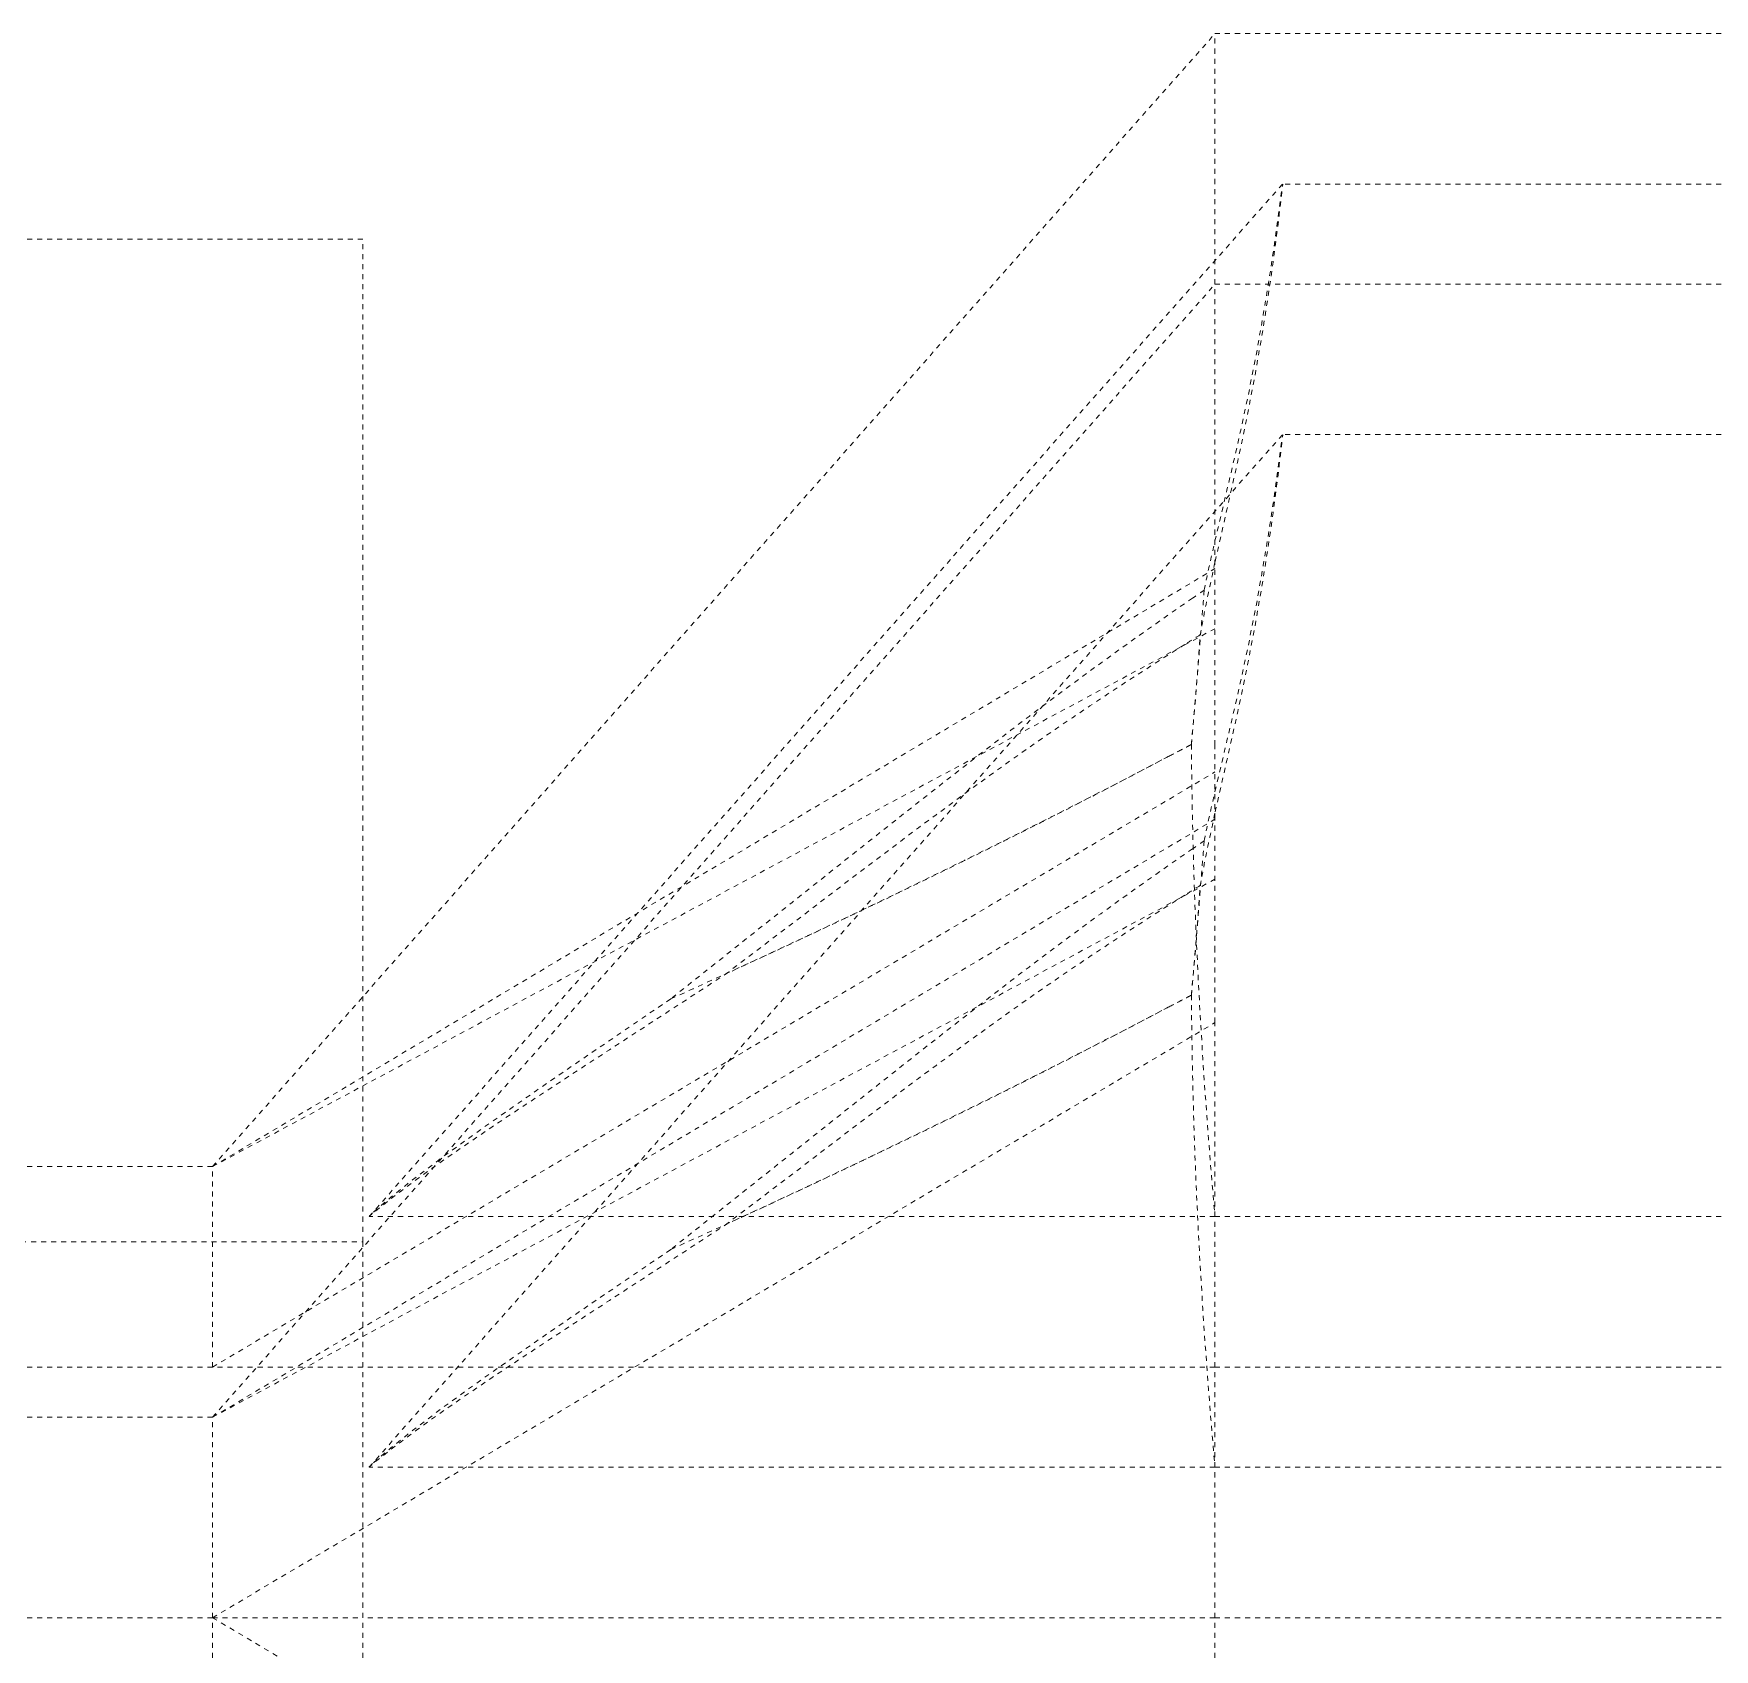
# Model space of a CAD drawing. Header units: millimetres. Extents: x -116965 to 323937, y 291661 to 566926.
# Drawn here: x -18844.45 to -18810.91, y 315162.04 to 315194.28 of the extents above; entities that cross this region are included whole.
import ezdxf

# ---------------------------------------------------------------- set-up
doc = ezdxf.new("R2010")
doc.units = ezdxf.units.MM
doc.linetypes.add('DASHED', pattern=[0.75, 0.5, -0.25])
doc.layers.add('Hidden Edges(Schneider)', color=7, linetype='DASHED', lineweight=18)

msp = doc.modelspace()

# ---------------------------------------------------------------- linework, layer by layer
at = {"layer": 'Hidden Edges(Schneider)', "ltscale": 0.15845}
for p, q in [((-18840.877861, 315171.675477), (-18820.877861, 315194.275477)), ((-18840.877861, 315166.675477), (-18820.877861, 315189.275477))]:
    msp.add_line(p, q, dxfattribs=at)
at = {"layer": 'Hidden Edges(Schneider)', "ltscale": 0.152231}
for p, q in [((-18777.377861, 315194.275477), (-18820.877861, 315194.275477)), ((-18777.377861, 315189.275477), (-18820.877861, 315189.275477)), ((-18777.377861, 315167.675477), (-18820.877861, 315167.675477)), ((-18777.377861, 315162.675477), (-18820.877861, 315162.675477))]:
    msp.add_line(p, q, dxfattribs=at)
at = {"layer": 'Hidden Edges(Schneider)', "ltscale": 0.049204}
for p, q in [((-18820.877861, 315189.275477), (-18820.877861, 315194.275477)), ((-18820.877861, 315157.675477), (-18820.877861, 315162.675477))]:
    msp.add_line(p, q, dxfattribs=at)
at = {"layer": 'Hidden Edges(Schneider)', "ltscale": 0.144412}
for p, q in [((-18837.75488, 315170.677626), (-18819.526723, 315191.275443)), ((-18837.75488, 315165.677626), (-18819.526723, 315186.275443))]:
    msp.add_line(p, q, dxfattribs=at)
at = {"layer": 'Hidden Edges(Schneider)', "ltscale": 0.140503}
for p, q in [((-18779.377861, 315191.275477), (-18819.526666, 315191.275477)), ((-18779.377861, 315186.275477), (-18819.526666, 315186.275477))]:
    msp.add_line(p, q, dxfattribs=at)
at = {"layer": 'Hidden Edges(Schneider)', "ltscale": 0.138396}
for p, q in [((-18837.877861, 315190.175477), (-18969.700191, 315190.175477)), ((-18969.700191, 315170.175477), (-18837.877861, 315170.175477))]:
    msp.add_line(p, q, dxfattribs=at)
at = {"layer": 'Hidden Edges(Schneider)', "ltscale": 0.082567}
msp.add_line((-18837.877861, 315170.175477), (-18837.877861, 315190.175477), dxfattribs=at)
at = {"layer": 'Hidden Edges(Schneider)', "ltscale": 0.069005}
msp.add_line((-18820.877861, 315180.080125), (-18820.877861, 315189.275477), dxfattribs=at)
at = {"layer": 'Hidden Edges(Schneider)', "ltscale": 0.125555}
for p, q in [((-18840.87786, 315171.675477), (-18820.87786, 315183.602227)), ((-18840.87786, 315166.675477), (-18820.87786, 315178.602227))]:
    msp.add_line(p, q, dxfattribs=at)
at = {"layer": 'Hidden Edges(Schneider)', "ltscale": 0.122319}
for p, q in [((-18840.87786, 315171.675477), (-18820.87786, 315182.404986)), ((-18840.87786, 315166.675477), (-18820.87786, 315177.404986))]:
    msp.add_line(p, q, dxfattribs=at)
at = {"layer": 'Hidden Edges(Schneider)'}
for p, q in [((-18821.347573, 315180.094154), (-18821.347587, 315180.096264)), ((-18821.347573, 315175.094154), (-18821.347587, 315175.096264))]:
    msp.add_line(p, q, dxfattribs=at)
at = {"layer": 'Hidden Edges(Schneider)', "ltscale": 0.006218}
msp.add_line((-18820.877861, 315178.602227), (-18820.877861, 315180.080125), dxfattribs=at)
at = {"layer": 'Hidden Edges(Schneider)', "ltscale": 0.12519}
for p, q in [((-18840.87786, 315167.675477), (-18820.87786, 315179.545969)), ((-18840.87786, 315162.675477), (-18820.87786, 315174.545969)), ((-18840.87786, 315162.675478), (-18820.87786, 315150.804986))]:
    msp.add_line(p, q, dxfattribs=at)
at = {"layer": 'Hidden Edges(Schneider)', "ltscale": 0.010829}
msp.add_line((-18820.877861, 315175.975477), (-18820.877861, 315178.602227), dxfattribs=at)
at = {"layer": 'Hidden Edges(Schneider)', "ltscale": 0.00582}
msp.add_line((-18820.877861, 315174.545969), (-18820.877861, 315175.975477), dxfattribs=at)
at = {"layer": 'Hidden Edges(Schneider)', "ltscale": 0.080332}
msp.add_line((-18820.877861, 315162.675477), (-18820.877861, 315174.545969), dxfattribs=at)
at = {"layer": 'Hidden Edges(Schneider)', "ltscale": 0.136483}
for p, q in [((-18840.877861, 315171.675477), (-18879.877861, 315171.675477)), ((-18840.877861, 315167.675477), (-18879.877861, 315167.675477)), ((-18840.877861, 315166.675477), (-18879.877861, 315166.675477)), ((-18840.877861, 315162.675477), (-18879.877861, 315162.675477))]:
    msp.add_line(p, q, dxfattribs=at)
at = {"layer": 'Hidden Edges(Schneider)', "ltscale": 0.016433}
for p, q in [((-18840.877861, 315167.675477), (-18840.877861, 315171.675477)), ((-18840.877861, 315162.675477), (-18840.877861, 315166.675477)), ((-18840.877861, 315158.675477), (-18840.877861, 315162.675477))]:
    msp.add_line(p, q, dxfattribs=at)
at = {"layer": 'Hidden Edges(Schneider)', "ltscale": 0.069664}
for p, q in [((-18820.877861, 315170.675477), (-18837.75629, 315170.675477)), ((-18820.877861, 315165.675477), (-18837.75629, 315165.675477))]:
    msp.add_line(p, q, dxfattribs=at)
at = {"layer": 'Hidden Edges(Schneider)', "ltscale": 0.145232}
for p, q in [((-18779.377861, 315170.675477), (-18820.877861, 315170.675477)), ((-18779.377861, 315165.675477), (-18820.877861, 315165.675477))]:
    msp.add_line(p, q, dxfattribs=at)
at = {"layer": 'Hidden Edges(Schneider)', "ltscale": 0.048595}
msp.add_line((-18837.877861, 315162.675477), (-18837.877861, 315170.175477), dxfattribs=at)
at = {"layer": 'Hidden Edges(Schneider)', "ltscale": 0.0123}
for p, q in [((-18837.877861, 315167.675477), (-18840.877861, 315167.675477)), ((-18840.877861, 315162.675477), (-18837.877861, 315162.675477))]:
    msp.add_line(p, q, dxfattribs=at)
at = {"layer": 'Hidden Edges(Schneider)', "ltscale": 0.070167}
for p, q in [((-18820.877861, 315167.675477), (-18837.877861, 315167.675477)), ((-18820.877861, 315162.675477), (-18837.877861, 315162.675477))]:
    msp.add_line(p, q, dxfattribs=at)
at = {"layer": 'Hidden Edges(Schneider)', "ltscale": 0.020567}
msp.add_line((-18837.877861, 315157.675477), (-18837.877861, 315162.675477), dxfattribs=at)
at = {"layer": 'Hidden Edges(Schneider)', "ltscale": 0.139274, "flags": 128}
for points in [[(-18820.87786, 315184.154265), (-18820.639112, 315185.165482), (-18820.414093, 315186.132764), (-18820.216921, 315187.046009), (-18820.050786, 315187.892671), (-18819.913023, 315188.665647), (-18819.801052, 315189.351681), (-18819.711602, 315189.942776), (-18819.641788, 315190.433125), (-18819.589646, 315190.815793), (-18819.553774, 315191.084734), (-18819.532941, 315191.237796), (-18819.526518, 315191.273001), (-18819.534357, 315191.189548), (-18819.556601, 315190.989022), (-18819.593947, 315190.673374), (-18819.647582, 315190.245638), (-18819.718774, 315189.713402), (-18819.80963, 315189.082688), (-18819.923022, 315188.35933), (-18820.06161, 315187.554353), (-18820.227688, 315186.680479), (-18820.423372, 315185.744055), (-18820.645335, 315184.753884), (-18820.87786, 315183.725738)], [(-18820.87786, 315179.154265), (-18820.639112, 315180.165482), (-18820.414093, 315181.132764), (-18820.216921, 315182.046009), (-18820.050786, 315182.892671), (-18819.913023, 315183.665647), (-18819.801052, 315184.351681), (-18819.711602, 315184.942776), (-18819.641788, 315185.433125), (-18819.589646, 315185.815793), (-18819.553774, 315186.084734), (-18819.532941, 315186.237796), (-18819.526518, 315186.273001), (-18819.534357, 315186.189548), (-18819.556601, 315185.989022), (-18819.593947, 315185.673374), (-18819.647582, 315185.245638), (-18819.718774, 315184.713402), (-18819.80963, 315184.082688), (-18819.923022, 315183.35933), (-18820.06161, 315182.554353), (-18820.227688, 315181.680479), (-18820.423372, 315180.744055), (-18820.645335, 315179.753884), (-18820.87786, 315178.725738)]]:
    msp.add_lwpolyline(points, dxfattribs=at)
at = {"layer": 'Hidden Edges(Schneider)', "ltscale": 0.004192, "flags": 128}
for points in [[(-18821.09309, 315183.174177), (-18821.084516, 315183.215572), (-18821.0759, 315183.256921), (-18821.06725, 315183.298223), (-18821.058557, 315183.339477), (-18821.049826, 315183.380685), (-18821.041057, 315183.421844), (-18821.03225, 315183.462956), (-18821.02341, 315183.504019), (-18821.014531, 315183.545034), (-18821.005619, 315183.586), (-18820.996678, 315183.626916), (-18820.987699, 315183.667784), (-18820.978692, 315183.708602), (-18820.969656, 315183.74937), (-18820.960586, 315183.790088), (-18820.951493, 315183.830756), (-18820.942371, 315183.871373), (-18820.933221, 315183.91194), (-18820.924046, 315183.952456), (-18820.914853, 315183.992921), (-18820.905636, 315184.033334), (-18820.896394, 315184.073696), (-18820.887139, 315184.114007), (-18820.87786, 315184.154265)], [(-18821.09309, 315178.174177), (-18821.084516, 315178.215572), (-18821.0759, 315178.256921), (-18821.06725, 315178.298223), (-18821.058557, 315178.339477), (-18821.049826, 315178.380685), (-18821.041057, 315178.421844), (-18821.03225, 315178.462956), (-18821.02341, 315178.504019), (-18821.014531, 315178.545034), (-18821.005619, 315178.586), (-18820.996678, 315178.626916), (-18820.987699, 315178.667784), (-18820.978692, 315178.708602), (-18820.969656, 315178.74937), (-18820.960586, 315178.790088), (-18820.951493, 315178.830756), (-18820.942371, 315178.871373), (-18820.933221, 315178.91194), (-18820.924046, 315178.952456), (-18820.914853, 315178.992921), (-18820.905636, 315179.033334), (-18820.896394, 315179.073696), (-18820.887139, 315179.114007), (-18820.87786, 315179.154265)]]:
    msp.add_lwpolyline(points, dxfattribs=at)
at = {"layer": 'Hidden Edges(Schneider)', "ltscale": 0.006121, "flags": 128}
for points in [[(-18820.87786, 315183.725738), (-18820.890906, 315183.666477), (-18820.903909, 315183.607125), (-18820.91686, 315183.547683), (-18820.929764, 315183.488153), (-18820.942614, 315183.428536), (-18820.955408, 315183.368831), (-18820.968139, 315183.30904), (-18820.980809, 315183.249164), (-18820.993412, 315183.189203), (-18821.005948, 315183.129158), (-18821.018408, 315183.06903), (-18821.030801, 315183.00882), (-18821.043112, 315182.948528), (-18821.055343, 315182.888157), (-18821.067498, 315182.827706), (-18821.079571, 315182.767177), (-18821.091559, 315182.70657), (-18821.103456, 315182.645887), (-18821.115272, 315182.585129), (-18821.126998, 315182.524297), (-18821.138633, 315182.463391), (-18821.150177, 315182.402414), (-18821.16163, 315182.341366), (-18821.172989, 315182.280248)], [(-18820.87786, 315178.725738), (-18820.890906, 315178.666477), (-18820.903909, 315178.607125), (-18820.91686, 315178.547683), (-18820.929764, 315178.488153), (-18820.942614, 315178.428536), (-18820.955408, 315178.368831), (-18820.968139, 315178.30904), (-18820.980809, 315178.249164), (-18820.993412, 315178.189203), (-18821.005948, 315178.129158), (-18821.018408, 315178.06903), (-18821.030801, 315178.00882), (-18821.043112, 315177.948528), (-18821.055343, 315177.888157), (-18821.067498, 315177.827706), (-18821.079571, 315177.767177), (-18821.091559, 315177.70657), (-18821.103456, 315177.645887), (-18821.115272, 315177.585129), (-18821.126998, 315177.524297), (-18821.138633, 315177.463391), (-18821.150177, 315177.402414), (-18821.16163, 315177.341366), (-18821.172989, 315177.280248)]]:
    msp.add_lwpolyline(points, dxfattribs=at)
at = {"layer": 'Hidden Edges(Schneider)', "ltscale": 0.001085, "flags": 128}
for points in [[(-18821.09309, 315183.174177), (-18821.102674, 315183.167606), (-18821.112254, 315183.161034), (-18821.121834, 315183.154462), (-18821.131413, 315183.147889), (-18821.140988, 315183.141315), (-18821.150568, 315183.134741), (-18821.160143, 315183.128165), (-18821.169713, 315183.121589), (-18821.179288, 315183.115013), (-18821.188858, 315183.108435), (-18821.198428, 315183.101857), (-18821.207998, 315183.095279), (-18821.217563, 315183.088699), (-18821.227129, 315183.082119), (-18821.236694, 315183.075538), (-18821.246255, 315183.068957), (-18821.25582, 315183.062374), (-18821.265381, 315183.055791), (-18821.274936, 315183.049208), (-18821.284497, 315183.042624), (-18821.294053, 315183.036039), (-18821.303609, 315183.029453), (-18821.31316, 315183.022865), (-18821.322715, 315183.016277)], [(-18821.09309, 315178.174177), (-18821.102674, 315178.167606), (-18821.112254, 315178.161034), (-18821.121834, 315178.154462), (-18821.131413, 315178.147889), (-18821.140988, 315178.141315), (-18821.150568, 315178.134741), (-18821.160143, 315178.128165), (-18821.169713, 315178.121589), (-18821.179288, 315178.115013), (-18821.188858, 315178.108435), (-18821.198428, 315178.101857), (-18821.207998, 315178.095279), (-18821.217563, 315178.088699), (-18821.227129, 315178.082119), (-18821.236694, 315178.075538), (-18821.246255, 315178.068957), (-18821.25582, 315178.062374), (-18821.265381, 315178.055791), (-18821.274936, 315178.049208), (-18821.284497, 315178.042624), (-18821.294053, 315178.036039), (-18821.303609, 315178.029453), (-18821.31316, 315178.022865), (-18821.322715, 315178.016277)]]:
    msp.add_lwpolyline(points, dxfattribs=at)
at = {"layer": 'Hidden Edges(Schneider)', "ltscale": 0.008232, "flags": 128}
for points in [[(-18821.09309, 315183.174177), (-18821.099336, 315183.092136), (-18821.105631, 315183.009979), (-18821.111963, 315182.927712), (-18821.118338, 315182.845339), (-18821.124752, 315182.762862), (-18821.131208, 315182.680288), (-18821.137707, 315182.597619), (-18821.14424, 315182.51486), (-18821.150816, 315182.432015), (-18821.157429, 315182.349088), (-18821.164077, 315182.266084), (-18821.170767, 315182.183006), (-18821.17749, 315182.099859), (-18821.184247, 315182.016647), (-18821.191042, 315181.933374), (-18821.197865, 315181.850044), (-18821.204727, 315181.766661), (-18821.211617, 315181.68323), (-18821.218541, 315181.599754), (-18821.225498, 315181.516238), (-18821.232484, 315181.432686), (-18821.239498, 315181.349102), (-18821.246536, 315181.265489), (-18821.253607, 315181.181853)], [(-18821.09309, 315178.174177), (-18821.099336, 315178.092136), (-18821.105631, 315178.009979), (-18821.111963, 315177.927712), (-18821.118338, 315177.845339), (-18821.124752, 315177.762862), (-18821.131208, 315177.680288), (-18821.137707, 315177.597619), (-18821.14424, 315177.51486), (-18821.150816, 315177.432015), (-18821.157429, 315177.349088), (-18821.164077, 315177.266084), (-18821.170767, 315177.183006), (-18821.17749, 315177.099859), (-18821.184247, 315177.016647), (-18821.191042, 315176.933374), (-18821.197865, 315176.850044), (-18821.204727, 315176.766661), (-18821.211617, 315176.68323), (-18821.218541, 315176.599754), (-18821.225498, 315176.516238), (-18821.232484, 315176.432686), (-18821.239498, 315176.349102), (-18821.246536, 315176.265489), (-18821.253607, 315176.181853)]]:
    msp.add_lwpolyline(points, dxfattribs=at)
at = {"layer": 'Hidden Edges(Schneider)', "ltscale": 0.055489, "flags": 128}
for points in [[(-18821.322715, 315183.016277), (-18821.691611, 315182.760612), (-18822.059009, 315182.50339), (-18822.425378, 315182.244162), (-18822.791164, 315181.982482), (-18823.155387, 315181.718975), (-18823.514965, 315181.455871), (-18823.871863, 315181.191816), (-18824.22838, 315180.925218), (-18824.586804, 315180.654484), (-18824.949434, 315180.378021), (-18825.318582, 315180.094239), (-18825.696547, 315179.801544), (-18826.085637, 315179.498338), (-18826.488154, 315179.183012), (-18826.906388, 315178.853948), (-18827.342632, 315178.509522), (-18827.79917, 315178.148097), (-18828.278277, 315177.768037), (-18828.782242, 315177.367704), (-18829.313338, 315176.945463), (-18829.87386, 315176.499689), (-18830.466101, 315176.028768), (-18831.092212, 315175.531223), (-18831.736725, 315175.019595)], [(-18821.322715, 315178.016277), (-18821.691611, 315177.760612), (-18822.059009, 315177.50339), (-18822.425378, 315177.244162), (-18822.791164, 315176.982482), (-18823.155387, 315176.718975), (-18823.514965, 315176.455871), (-18823.871863, 315176.191816), (-18824.22838, 315175.925218), (-18824.586804, 315175.654484), (-18824.949434, 315175.378021), (-18825.318582, 315175.094239), (-18825.696547, 315174.801544), (-18826.085637, 315174.498338), (-18826.488154, 315174.183012), (-18826.906388, 315173.853948), (-18827.342632, 315173.509522), (-18827.79917, 315173.148097), (-18828.278277, 315172.768037), (-18828.782242, 315172.367704), (-18829.313338, 315171.945463), (-18829.87386, 315171.499689), (-18830.466101, 315171.028768), (-18831.092212, 315170.531223), (-18831.736725, 315170.019595)]]:
    msp.add_lwpolyline(points, dxfattribs=at)
at = {"layer": 'Hidden Edges(Schneider)', "ltscale": 0.047527, "flags": 128}
for points in [[(-18821.47938, 315182.089089), (-18821.881478, 315181.835578), (-18822.270367, 315181.587349), (-18822.647493, 315181.343551), (-18823.014343, 315181.103287), (-18823.37239, 315180.865643), (-18823.723099, 315180.629695), (-18824.067939, 315180.394508), (-18824.408372, 315180.159149), (-18824.745858, 315179.922694), (-18825.081885, 315179.684231), (-18825.417931, 315179.442866), (-18825.755513, 315179.197722), (-18826.096127, 315178.947932), (-18826.4413, 315178.692632), (-18826.792529, 315178.430953), (-18827.151325, 315178.162016), (-18827.519181, 315177.884931), (-18827.897585, 315177.598796), (-18828.288009, 315177.3027), (-18828.691952, 315176.995715), (-18829.1235, 315176.667315), (-18829.591763, 315176.310756), (-18830.093372, 315175.928858), (-18830.624969, 315175.524484)], [(-18821.47938, 315177.089089), (-18821.881478, 315176.835578), (-18822.270367, 315176.587349), (-18822.647493, 315176.343551), (-18823.014343, 315176.103287), (-18823.37239, 315175.865643), (-18823.723099, 315175.629695), (-18824.067939, 315175.394508), (-18824.408372, 315175.159149), (-18824.745858, 315174.922694), (-18825.081885, 315174.684231), (-18825.417931, 315174.442866), (-18825.755513, 315174.197722), (-18826.096127, 315173.947932), (-18826.4413, 315173.692632), (-18826.792529, 315173.430953), (-18827.151325, 315173.162016), (-18827.519181, 315172.884931), (-18827.897585, 315172.598796), (-18828.288009, 315172.3027), (-18828.691952, 315171.995715), (-18829.1235, 315171.667315), (-18829.591763, 315171.310756), (-18830.093372, 315170.928858), (-18830.624969, 315170.524484)]]:
    msp.add_lwpolyline(points, dxfattribs=at)
at = {"layer": 'Hidden Edges(Schneider)', "ltscale": 0.001432, "flags": 128}
for points in [[(-18821.172989, 315182.280248), (-18821.185782, 315182.272299), (-18821.198571, 315182.264348), (-18821.211364, 315182.256396), (-18821.224148, 315182.248443), (-18821.236932, 315182.240488), (-18821.249716, 315182.232532), (-18821.262496, 315182.224575), (-18821.275275, 315182.216616), (-18821.288049, 315182.208655), (-18821.300824, 315182.200694), (-18821.313594, 315182.192731), (-18821.326363, 315182.184766), (-18821.339128, 315182.1768), (-18821.351893, 315182.168833), (-18821.364653, 315182.160865), (-18821.377409, 315182.152895), (-18821.390164, 315182.144924), (-18821.402915, 315182.136952), (-18821.415665, 315182.128978), (-18821.428411, 315182.121004), (-18821.441157, 315182.113027), (-18821.453898, 315182.10505), (-18821.466639, 315182.09707), (-18821.47938, 315182.089089)], [(-18821.172989, 315177.280248), (-18821.185782, 315177.272299), (-18821.198571, 315177.264348), (-18821.211364, 315177.256396), (-18821.224148, 315177.248443), (-18821.236932, 315177.240488), (-18821.249716, 315177.232532), (-18821.262496, 315177.224575), (-18821.275275, 315177.216616), (-18821.288049, 315177.208655), (-18821.300824, 315177.200694), (-18821.313594, 315177.192731), (-18821.326363, 315177.184766), (-18821.339128, 315177.1768), (-18821.351893, 315177.168833), (-18821.364653, 315177.160865), (-18821.377409, 315177.152895), (-18821.390164, 315177.144924), (-18821.402915, 315177.136952), (-18821.415665, 315177.128978), (-18821.428411, 315177.121004), (-18821.441157, 315177.113027), (-18821.453898, 315177.10505), (-18821.466639, 315177.09707), (-18821.47938, 315177.089089)]]:
    msp.add_lwpolyline(points, dxfattribs=at)
at = {"layer": 'Hidden Edges(Schneider)', "ltscale": 0.008975, "flags": 128}
for points in [[(-18821.347587, 315180.096264), (-18821.339233, 315180.18687), (-18821.33096, 315180.277554), (-18821.322773, 315180.368309), (-18821.314671, 315180.459131), (-18821.306656, 315180.550015), (-18821.298726, 315180.640955), (-18821.290891, 315180.731945), (-18821.283143, 315180.822981), (-18821.27549, 315180.914057), (-18821.267932, 315181.005168), (-18821.260469, 315181.096309), (-18821.253107, 315181.187473), (-18821.245845, 315181.278657), (-18821.238682, 315181.369854), (-18821.231621, 315181.46106), (-18821.224663, 315181.552268), (-18821.217811, 315181.643474), (-18821.211069, 315181.734673), (-18821.204436, 315181.825837), (-18821.197918, 315181.916916), (-18821.191514, 315182.007901), (-18821.185224, 315182.098788), (-18821.179044, 315182.189572), (-18821.172989, 315182.280248)], [(-18821.347587, 315175.096264), (-18821.339233, 315175.18687), (-18821.33096, 315175.277554), (-18821.322773, 315175.368309), (-18821.314671, 315175.459131), (-18821.306656, 315175.550015), (-18821.298726, 315175.640955), (-18821.290891, 315175.731945), (-18821.283143, 315175.822981), (-18821.27549, 315175.914057), (-18821.267932, 315176.005168), (-18821.260469, 315176.096309), (-18821.253107, 315176.187473), (-18821.245845, 315176.278657), (-18821.238682, 315176.369854), (-18821.231621, 315176.46106), (-18821.224663, 315176.552268), (-18821.217811, 315176.643474), (-18821.211069, 315176.734673), (-18821.204436, 315176.825837), (-18821.197918, 315176.916916), (-18821.191514, 315177.007901), (-18821.185224, 315177.098788), (-18821.179044, 315177.189572), (-18821.172989, 315177.280248)]]:
    msp.add_lwpolyline(points, dxfattribs=at)
at = {"layer": 'Hidden Edges(Schneider)', "ltscale": 0.004417, "flags": 128}
for points in [[(-18821.253607, 315181.181853), (-18821.257446, 315181.136536), (-18821.261294, 315181.091214), (-18821.265152, 315181.045887), (-18821.269014, 315181.000556), (-18821.272886, 315180.955222), (-18821.276763, 315180.909885), (-18821.280649, 315180.864547), (-18821.28454, 315180.819208), (-18821.288436, 315180.773868), (-18821.292341, 315180.728528), (-18821.296251, 315180.683189), (-18821.300166, 315180.637852), (-18821.304085, 315180.592516), (-18821.308015, 315180.547184), (-18821.311949, 315180.501855), (-18821.315887, 315180.456529), (-18821.319831, 315180.411209), (-18821.323779, 315180.365894), (-18821.327737, 315180.320585), (-18821.331694, 315180.275283), (-18821.335657, 315180.229988), (-18821.339624, 315180.184701), (-18821.343596, 315180.139423), (-18821.347573, 315180.094154)], [(-18821.253607, 315176.181853), (-18821.257446, 315176.136536), (-18821.261294, 315176.091214), (-18821.265152, 315176.045887), (-18821.269014, 315176.000556), (-18821.272886, 315175.955222), (-18821.276763, 315175.909885), (-18821.280649, 315175.864547), (-18821.28454, 315175.819208), (-18821.288436, 315175.773868), (-18821.292341, 315175.728528), (-18821.296251, 315175.683189), (-18821.300166, 315175.637852), (-18821.304085, 315175.592516), (-18821.308015, 315175.547184), (-18821.311949, 315175.501855), (-18821.315887, 315175.456529), (-18821.319831, 315175.411209), (-18821.323779, 315175.365894), (-18821.327737, 315175.320585), (-18821.331694, 315175.275283), (-18821.335657, 315175.229988), (-18821.339624, 315175.184701), (-18821.343596, 315175.139423), (-18821.347573, 315175.094154)]]:
    msp.add_lwpolyline(points, dxfattribs=at)
at = {"layer": 'Hidden Edges(Schneider)', "ltscale": 0.002114, "flags": 128}
for points in [[(-18821.347587, 315180.096264), (-18821.366756, 315180.086081), (-18821.385925, 315180.0759), (-18821.405099, 315180.065721), (-18821.424272, 315180.055545), (-18821.443446, 315180.045371), (-18821.462624, 315180.0352), (-18821.481798, 315180.025031), (-18821.500976, 315180.014864), (-18821.520155, 315180.0047), (-18821.539338, 315179.994538), (-18821.558521, 315179.984378), (-18821.577704, 315179.974221), (-18821.596887, 315179.964067), (-18821.616075, 315179.953914), (-18821.635258, 315179.943764), (-18821.654451, 315179.933617), (-18821.673639, 315179.923472), (-18821.692827, 315179.913329), (-18821.71202, 315179.903189), (-18821.731212, 315179.893052), (-18821.75041, 315179.882916), (-18821.769603, 315179.872783), (-18821.7888, 315179.862653), (-18821.808002, 315179.852525)], [(-18821.347587, 315175.096264), (-18821.366756, 315175.086081), (-18821.385925, 315175.0759), (-18821.405099, 315175.065721), (-18821.424272, 315175.055545), (-18821.443446, 315175.045371), (-18821.462624, 315175.0352), (-18821.481798, 315175.025031), (-18821.500976, 315175.014864), (-18821.520155, 315175.0047), (-18821.539338, 315174.994538), (-18821.558521, 315174.984378), (-18821.577704, 315174.974221), (-18821.596887, 315174.964067), (-18821.616075, 315174.953914), (-18821.635258, 315174.943764), (-18821.654451, 315174.933617), (-18821.673639, 315174.923472), (-18821.692827, 315174.913329), (-18821.71202, 315174.903189), (-18821.731212, 315174.893052), (-18821.75041, 315174.882916), (-18821.769603, 315174.872783), (-18821.7888, 315174.862653), (-18821.808002, 315174.852525)]]:
    msp.add_lwpolyline(points, dxfattribs=at)
at = {"layer": 'Hidden Edges(Schneider)', "ltscale": 0.002111, "flags": 128}
for points in [[(-18821.808002, 315179.852525), (-18821.7888, 315179.862571), (-18821.769607, 315179.872619), (-18821.75041, 315179.882669), (-18821.731212, 315179.892721), (-18821.71202, 315179.902775), (-18821.692827, 315179.912831), (-18821.673639, 315179.922889), (-18821.654451, 315179.932948), (-18821.635258, 315179.943009), (-18821.616075, 315179.953073), (-18821.596887, 315179.963138), (-18821.577704, 315179.973205), (-18821.558516, 315179.983274), (-18821.539338, 315179.993344), (-18821.520155, 315180.003417), (-18821.500976, 315180.013491), (-18821.481793, 315180.023568), (-18821.46262, 315180.033646), (-18821.443441, 315180.043726), (-18821.424263, 315180.053808), (-18821.405089, 315180.063891), (-18821.385915, 315180.073977), (-18821.366747, 315180.084064), (-18821.347573, 315180.094154)], [(-18821.808002, 315174.852525), (-18821.7888, 315174.862571), (-18821.769607, 315174.872619), (-18821.75041, 315174.882669), (-18821.731212, 315174.892721), (-18821.71202, 315174.902775), (-18821.692827, 315174.912831), (-18821.673639, 315174.922889), (-18821.654451, 315174.932948), (-18821.635258, 315174.943009), (-18821.616075, 315174.953073), (-18821.596887, 315174.963138), (-18821.577704, 315174.973205), (-18821.558516, 315174.983274), (-18821.539338, 315174.993344), (-18821.520155, 315175.003417), (-18821.500976, 315175.013491), (-18821.481793, 315175.023568), (-18821.46262, 315175.033646), (-18821.443441, 315175.043726), (-18821.424263, 315175.053808), (-18821.405089, 315175.063891), (-18821.385915, 315175.073977), (-18821.366747, 315175.084064), (-18821.347573, 315175.094154)]]:
    msp.add_lwpolyline(points, dxfattribs=at)
at = {"layer": 'Hidden Edges(Schneider)', "ltscale": 0.063152, "flags": 128}
for points in [[(-18821.347573, 315180.094154), (-18821.341613, 315179.461174), (-18821.331585, 315178.834982), (-18821.317842, 315178.217351), (-18821.300738, 315177.610054), (-18821.280616, 315177.014863), (-18821.257827, 315176.433666), (-18821.232822, 315175.87002), (-18821.206024, 315175.326153), (-18821.177848, 315174.803675), (-18821.148813, 315174.305525), (-18821.119392, 315173.833736), (-18821.090005, 315173.389554), (-18821.061065, 315172.974222), (-18821.033004, 315172.588986), (-18821.006229, 315172.23509), (-18820.981205, 315171.914449), (-18820.958307, 315171.628877), (-18820.937803, 315171.379131), (-18820.91996, 315171.165961), (-18820.905044, 315170.990196), (-18820.893276, 315170.852918), (-18820.884764, 315170.754523), (-18820.879595, 315170.695283), (-18820.87786, 315170.675478)], [(-18821.347573, 315175.094154), (-18821.341613, 315174.461174), (-18821.331585, 315173.834982), (-18821.317842, 315173.217351), (-18821.300738, 315172.610054), (-18821.280616, 315172.014863), (-18821.257827, 315171.433666), (-18821.232822, 315170.87002), (-18821.206024, 315170.326153), (-18821.177848, 315169.803675), (-18821.148813, 315169.305525), (-18821.119392, 315168.833736), (-18821.090005, 315168.389554), (-18821.061065, 315167.974222), (-18821.033004, 315167.588986), (-18821.006229, 315167.23509), (-18820.981205, 315166.914449), (-18820.958307, 315166.628877), (-18820.937803, 315166.379131), (-18820.91996, 315166.165961), (-18820.905044, 315165.990196), (-18820.893276, 315165.852918), (-18820.884764, 315165.754523), (-18820.879595, 315165.695283), (-18820.87786, 315165.675478)]]:
    msp.add_lwpolyline(points, dxfattribs=at)
at = {"layer": 'Hidden Edges(Schneider)', "ltscale": 0.046831, "flags": 128}
for points in [[(-18831.736725, 315175.019595), (-18831.288264, 315175.223344), (-18830.846207, 315175.425238), (-18830.410187, 315175.625465), (-18829.979737, 315175.824258), (-18829.554389, 315176.02185), (-18829.133656, 315176.218471), (-18828.717072, 315176.414348), (-18828.304155, 315176.609709), (-18827.894428, 315176.804781), (-18827.487419, 315176.999789), (-18827.082646, 315177.19496), (-18826.679628, 315177.390523), (-18826.277898, 315177.586705), (-18825.876978, 315177.783736), (-18825.476382, 315177.981847), (-18825.075648, 315178.181272), (-18824.674294, 315178.382245), (-18824.271853, 315178.585002), (-18823.867853, 315178.789783), (-18823.461817, 315178.996828), (-18823.053282, 315179.206379), (-18822.641776, 315179.418682), (-18822.226832, 315179.633983), (-18821.808002, 315179.852525)], [(-18831.736725, 315170.019595), (-18831.288264, 315170.223344), (-18830.846207, 315170.425238), (-18830.410187, 315170.625465), (-18829.979737, 315170.824258), (-18829.554389, 315171.02185), (-18829.133656, 315171.218471), (-18828.717072, 315171.414348), (-18828.304155, 315171.609709), (-18827.894428, 315171.804781), (-18827.487419, 315171.999789), (-18827.082646, 315172.19496), (-18826.679628, 315172.390523), (-18826.277898, 315172.586705), (-18825.876978, 315172.783736), (-18825.476382, 315172.981847), (-18825.075648, 315173.181272), (-18824.674294, 315173.382245), (-18824.271853, 315173.585002), (-18823.867853, 315173.789783), (-18823.461817, 315173.996828), (-18823.053282, 315174.206379), (-18822.641776, 315174.418682), (-18822.226832, 315174.633983), (-18821.808002, 315174.852525)]]:
    msp.add_lwpolyline(points, dxfattribs=at)
at = {"layer": 'Hidden Edges(Schneider)', "ltscale": 0.041644, "flags": 128}
for points in [[(-18821.808002, 315179.852525), (-18822.171176, 315179.661512), (-18822.534187, 315179.471694), (-18822.897165, 315179.28301), (-18823.260224, 315179.0954), (-18823.623498, 315178.908806), (-18823.98711, 315178.723168), (-18824.351189, 315178.538426), (-18824.71586, 315178.354521), (-18825.081246, 315178.171395), (-18825.447481, 315177.988988), (-18825.814684, 315177.807239), (-18826.182988, 315177.626088), (-18826.552513, 315177.445473), (-18826.923382, 315177.265332), (-18827.295726, 315177.0856), (-18827.668131, 315176.906944), (-18828.03922, 315176.730001), (-18828.409279, 315176.554593), (-18828.778622, 315176.380543), (-18829.147537, 315176.207673), (-18829.516328, 315176.035807), (-18829.885299, 315175.864771), (-18830.254748, 315175.694388), (-18830.624969, 315175.524484)], [(-18821.808002, 315174.852525), (-18822.171176, 315174.661512), (-18822.534187, 315174.471694), (-18822.897165, 315174.28301), (-18823.260224, 315174.0954), (-18823.623498, 315173.908806), (-18823.98711, 315173.723168), (-18824.351189, 315173.538426), (-18824.71586, 315173.354521), (-18825.081246, 315173.171395), (-18825.447481, 315172.988988), (-18825.814684, 315172.807239), (-18826.182988, 315172.626088), (-18826.552513, 315172.445473), (-18826.923382, 315172.265332), (-18827.295726, 315172.0856), (-18827.668131, 315171.906944), (-18828.03922, 315171.730001), (-18828.409279, 315171.554593), (-18828.778622, 315171.380543), (-18829.147537, 315171.207673), (-18829.516328, 315171.035807), (-18829.885299, 315170.864771), (-18830.254748, 315170.694388), (-18830.624969, 315170.524484)]]:
    msp.add_lwpolyline(points, dxfattribs=at)
at = {"layer": 'Hidden Edges(Schneider)', "ltscale": 0.12351, "flags": 128}
for points in [[(-18831.736725, 315175.019595), (-18833.209021, 315174.018088), (-18834.413083, 315173.19319), (-18835.463908, 315172.459097), (-18836.271732, 315171.875353), (-18836.887467, 315171.408653), (-18837.326315, 315171.056826), (-18837.58519, 315170.8384), (-18837.709844, 315170.724696), (-18837.751157, 315170.68178), (-18837.755368, 315170.676652), (-18837.730181, 315170.698985), (-18837.664383, 315170.755155), (-18837.546613, 315170.851776), (-18837.36553, 315170.99546), (-18837.110164, 315171.192438), (-18836.784823, 315171.434697), (-18836.393831, 315171.715705), (-18835.919898, 315172.045862), (-18835.326174, 315172.448961), (-18834.617746, 315172.920276), (-18833.837054, 315173.432761), (-18832.956965, 315174.006096), (-18831.884806, 315174.703198), (-18830.624969, 315175.524484)], [(-18831.736725, 315170.019595), (-18833.209021, 315169.018088), (-18834.413083, 315168.19319), (-18835.463908, 315167.459097), (-18836.271732, 315166.875353), (-18836.887467, 315166.408653), (-18837.326315, 315166.056826), (-18837.58519, 315165.8384), (-18837.709844, 315165.724696), (-18837.751157, 315165.68178), (-18837.755368, 315165.676652), (-18837.730181, 315165.698985), (-18837.664383, 315165.755155), (-18837.546613, 315165.851776), (-18837.36553, 315165.99546), (-18837.110164, 315166.192438), (-18836.784823, 315166.434697), (-18836.393831, 315166.715705), (-18835.919898, 315167.045862), (-18835.326174, 315167.448961), (-18834.617746, 315167.920276), (-18833.837054, 315168.432761), (-18832.956965, 315169.006096), (-18831.884806, 315169.703198), (-18830.624969, 315170.524484)]]:
    msp.add_lwpolyline(points, dxfattribs=at)

doc.saveas('drawing.dxf')
